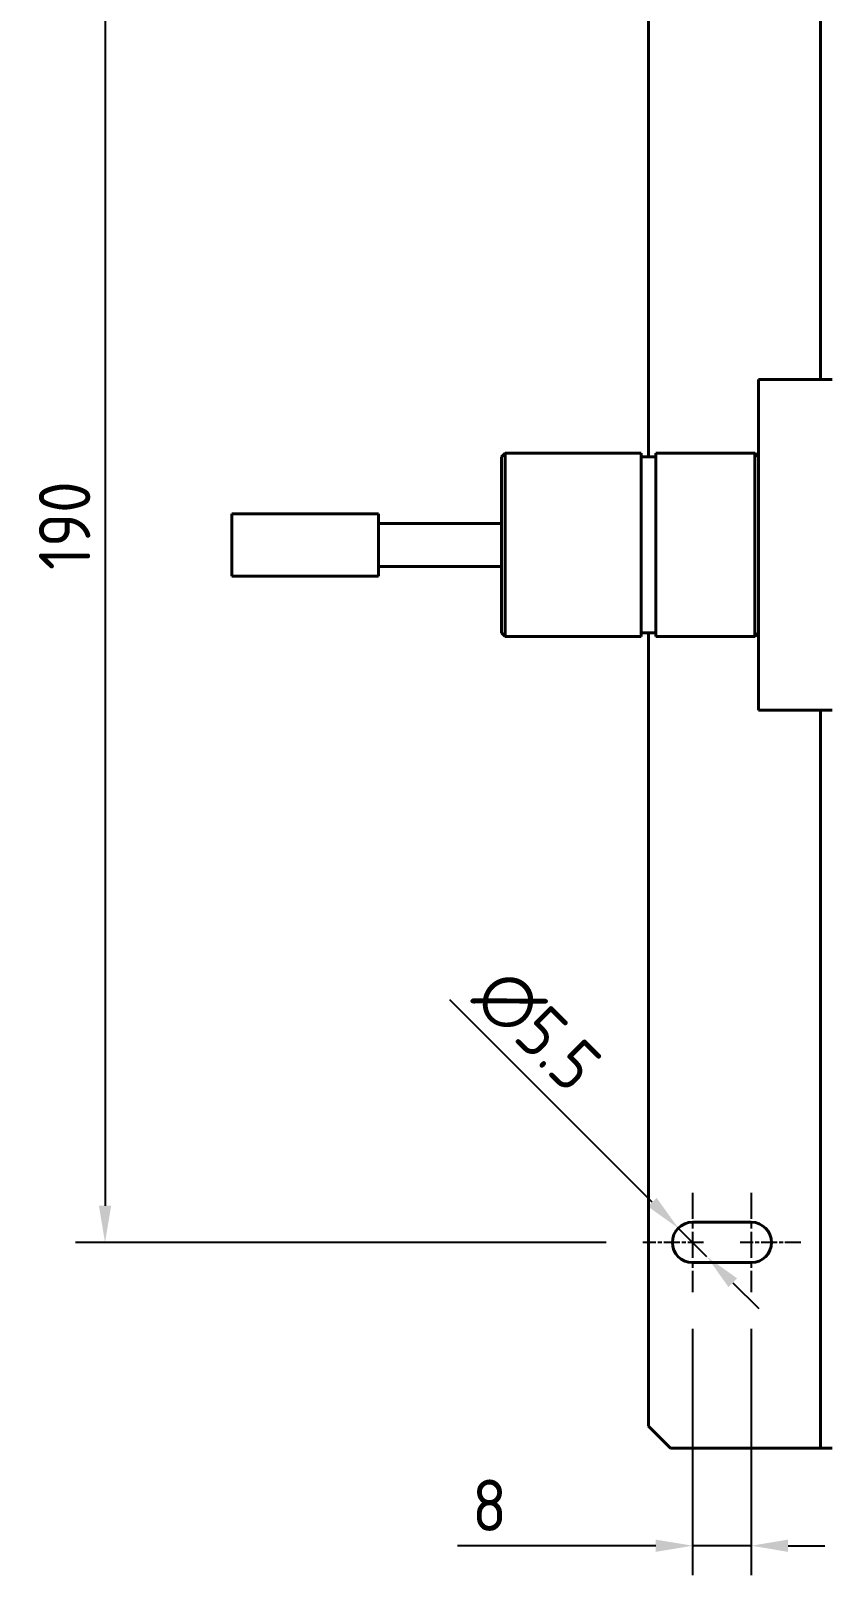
# Model space of a CAD drawing. Header units: millimetres. Extents: x 0 to 1682, y 0 to 1188.
# Drawn here: x 455 to 564.1, y 533 to 743.3 of the extents above; entities that cross this region are included whole.
import ezdxf

# ---------------------------------------------------------------- set-up
doc = ezdxf.new("R2010")
doc.units = ezdxf.units.MM
doc.header["$LTSCALE"] = 2
doc.linetypes.add('CHAIN', pattern=[0.3543, 0.2362, -0.0295, 0.0591, -0.0295])
for name, color, linetype, lineweight in [('가시적인 것(ISO)', 3, 'Continuous', 40), ('중심 표식(ISO)', 1, 'Continuous', 25), ('치수(ISO)', 2, 'Continuous', 25)]:
    doc.layers.add(name, color=color, linetype=linetype, lineweight=lineweight)
doc.styles.add('치수 텍스트_PSTEK_POSCO', font='isocp.shx')
doc.dimstyles.new('치수_PSTEK_POSCO', dxfattribs={"dimscale": 2, "dimtxt": 3.5, "dimasz": 2.5, "dimexe": 2, "dimexo": 2.5, "dimgap": 1, "dimtad": 1, "dimrnd": 1e-08, "dimdsep": 46, "dimtxsty": '치수 텍스트_PSTEK_POSCO', "dimcen": 0.09, "dimdle": 10, "dimclrd": 7, "dimclre": 7, "dimclrt": 2, "dimadec": 1, "dimazin": 2, "dimtfac": 1, "dimtmove": 0, "dimatfit": 3, "dimfxl": 0, "dimtolj": 1, "dimlwd": -1, "dimlwe": -1, "dimarcsym": 0})

# ---------------------------------------------------------------- blocks, each defined once
blk = doc.blocks.new('*D26')
at = {"layer": 'Defpoints', "color": 0, "transparency": 16777216}
for p in [(545.12, 571.52), (553.12, 571.52), (553.12, 536.97)]:
    blk.add_point(p, dxfattribs=at)
at = {"layer": '치수(ISO)', "color": 7, "transparency": 16777216}
for p, q in [((545.12, 566.52), (545.12, 532.97)), ((553.12, 566.52), (553.12, 532.97)), ((540.12, 536.97), (513.1, 536.97)), ((553.12, 536.97), (545.12, 536.97)), ((558.12, 536.97), (563.12, 536.97))]:
    blk.add_line(p, q, dxfattribs=at)
for points in [[(540.12, 537.8), (540.12, 536.13), (545.12, 536.97)], [(558.12, 537.8), (558.12, 536.13), (553.12, 536.97)]]:
    blk.add_solid(points, dxfattribs=at)
at = {"layer": '치수(ISO)', "color": 2, "transparency": 16777216, "insert": (515.1, 542.47), "char_height": 7, "attachment_point": 4, "style": '치수 텍스트_PSTEK_POSCO'}
blk.add_mtext('\\A1;8', dxfattribs=at)
blk = doc.blocks.new('*D27')
at = {"layer": 'Defpoints', "color": 0, "transparency": 16777216}
for p in [(538.37, 768.27), (465.12, 578.27), (538.37, 578.27)]:
    blk.add_point(p, dxfattribs=at)
at = {"layer": '치수(ISO)', "color": 7, "transparency": 16777216}
for p, q in [((533.37, 768.27), (461.12, 768.27)), ((465.12, 763.27), (465.12, 583.27)), ((533.37, 578.27), (461.12, 578.27))]:
    blk.add_line(p, q, dxfattribs=at)
for points in [[(464.29, 763.27), (465.96, 763.27), (465.12, 768.27)], [(464.29, 583.27), (465.96, 583.27), (465.12, 578.27)]]:
    blk.add_solid(points, dxfattribs=at)
at = {"layer": '치수(ISO)', "color": 2, "transparency": 16777216, "insert": (459.62, 669.85), "char_height": 7, "attachment_point": 4, "rotation": 90, "style": '치수 텍스트_PSTEK_POSCO'}
blk.add_mtext('\\A1;190', dxfattribs=at)
blk = doc.blocks.new('*D35')
at = {"layer": 'Defpoints', "color": 0, "transparency": 16777216}
for p in [(543.18, 580.22), (547.07, 576.33)]:
    blk.add_point(p, dxfattribs=at)
at = {"layer": '치수(ISO)', "color": 7, "transparency": 16777216}
for p, q in [((539.64, 583.75), (512.09, 611.31)), ((547.07, 576.33), (543.18, 580.22)), ((550.6, 572.79), (554.14, 569.26))]:
    blk.add_line(p, q, dxfattribs=at)
for points in [[(540.23, 584.34), (539.05, 583.16), (543.18, 580.22)], [(551.19, 573.38), (550.01, 572.2), (547.07, 576.33)]]:
    blk.add_solid(points, dxfattribs=at)
at = {"layer": '치수(ISO)', "color": 2, "transparency": 16777216, "insert": (517.39, 613.78), "char_height": 7, "attachment_point": 4, "rotation": 315, "style": '치수 텍스트_PSTEK_POSCO'}
blk.add_mtext('\\A1;∅5.5', dxfattribs=at)

msp = doc.modelspace()

# ---------------------------------------------------------------- linework, layer by layer
at = {"layer": '가시적인 것(ISO)'}
for p, q in [((562.5219, 695.7729), (562.5219, 796.2729)), ((539.1219, 685.2729), (539.1219, 793.2729)), ((554.1219, 695.7729), (554.1219, 650.7729)), ((554.1219, 695.7729), (564.1219, 695.7729)), ((519.1219, 685.2729), (519.6219, 685.7729)), ((519.6219, 685.7729), (519.6219, 660.7729)), ((538.1219, 685.7729), (519.6219, 685.7729)), ((538.1219, 685.7729), (538.1219, 660.7729)), ((540.1219, 660.7729), (540.1219, 685.7729)), ((553.6219, 685.7729), (540.1219, 685.7729)), ((553.6219, 660.7729), (553.6219, 685.7729)), ((554.1219, 685.2729), (553.6219, 685.7729)), ((519.1219, 661.2729), (519.1219, 685.2729)), ((540.1219, 685.2729), (538.1219, 685.2729)), ((482.3719, 677.5229), (482.3719, 669.0229)), ((502.3719, 677.5229), (482.3719, 677.5229)), ((502.3719, 669.0229), (502.3719, 677.5229)), ((502.3719, 676.1979), (519.1219, 676.1979)), ((502.3719, 669.0229), (482.3719, 669.0229)), ((502.3719, 670.3479), (519.1219, 670.3479)), ((519.1219, 661.2729), (519.6219, 660.7729)), ((538.1219, 660.7729), (519.6219, 660.7729)), ((540.1219, 661.2729), (538.1219, 661.2729)), ((539.1219, 553.2729), (539.1219, 661.2729)), ((553.6219, 660.7729), (540.1219, 660.7729)), ((554.1219, 661.2729), (553.6219, 660.7729)), ((554.1219, 650.7729), (564.1219, 650.7729)), ((562.5219, 550.2729), (562.5219, 650.7729)), ((545.1219, 581.0229), (553.1219, 581.0229)), ((553.1219, 575.5229), (545.1219, 575.5229)), ((542.1219, 550.2729), (539.1219, 553.2729)), ((560.9219, 550.2729), (542.1219, 550.2729)), ((562.5219, 550.2729), (560.9219, 550.2729)), ((562.5219, 550.2729), (564.1219, 550.2729))]:
    msp.add_line(p, q, dxfattribs=at)
for centre, start, end in [((545.1219, 578.2729), 90, 270), ((553.1219, 578.2729), 270, 90)]:
    msp.add_arc(centre, 2.75, start, end, dxfattribs=at)
at = {"layer": '중심 표식(ISO)', "linetype": 'CHAIN', "ltscale": 7.50055}
for p, q in [((545.1219, 585.0229), (545.1219, 571.5229)), ((553.1219, 585.0229), (553.1219, 571.5229))]:
    msp.add_line(p, q, dxfattribs=at)
at = {"layer": '중심 표식(ISO)', "linetype": 'CHAIN', "ltscale": 4.583631}
for p, q in [((546.6219, 578.2729), (538.3719, 578.2729)), ((559.8719, 578.2729), (551.6219, 578.2729))]:
    msp.add_line(p, q, dxfattribs=at)

# ---------------------------------------------------------------- dimensions: what is measured, and where the dimension line sits
at = {"layer": '치수(ISO)', "color": 7}
for base, p1, p2, angle, override, picture, middle in [((465.1219, 578.2729), (538.3719, 768.2729), (538.3719, 578.2729), 90, {"dimdec": 2, "dimtp": 0, "dimtm": 0, "dimtdec": 2, "dimtofl": 0, "dimatfit": 1}, '*D27', (465.1219, 675.4692)), ((553.1219, 536.966), (545.1219, 571.5229), (553.1219, 571.5229), 180, {"dimdec": 2, "dimtp": 0, "dimtm": 0, "dimtdec": 2, "dimtofl": 1, "dimatfit": 1}, '*D26', (516.4957, 536.966))]:
    dim = msp.add_linear_dim(base=base, p1=p1, p2=p2, angle=angle, dimstyle='치수_PSTEK_POSCO', override=override, dxfattribs=at)
    dim.commit()
    dim.dimension.update_dxf_attribs({"geometry": picture, "text_midpoint": middle, "dimtype": 160})
dim = msp.add_diameter_dim_2p(p1=(547.0664, 576.3283), p2=(543.1773, 580.2174), dimstyle='치수_PSTEK_POSCO', override={"dimdec": 2, "dimlfac": 1, "dimtp": 0, "dimtm": 0, "dimtdec": 2, "dimatfit": 2}, dxfattribs=at)
dim.commit()
dim.dimension.update_dxf_attribs({"geometry": '*D35', "text_midpoint": (519.2961, 604.0986), "dimtype": 163})

doc.saveas('drawing.dxf')
